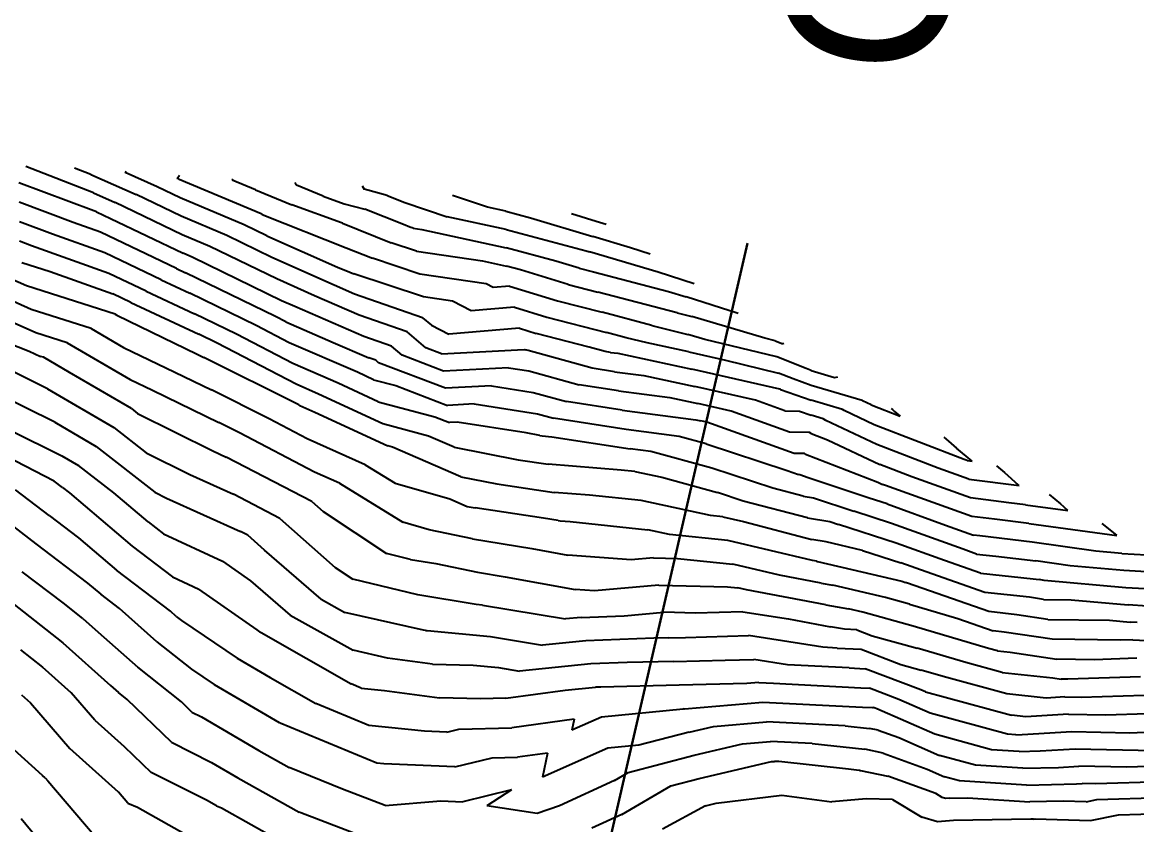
# Model space of a CAD drawing. Header units: metres. Extents: x -1120501 to 1198934, y -4928884 to 66998.
# Drawn here: x -792.7 to -605, y -111.4 to 23.7 of the extents above; entities that cross this region are included whole.
import ezdxf

# ---------------------------------------------------------------- set-up
doc = ezdxf.new("R2010")
doc.units = ezdxf.units.M
doc.layers.add('Cross Sections', color=10, linetype='Continuous')
doc.layers.add('SURF2CONTOURS', color=7, linetype='Continuous', lineweight=0)
doc.styles.add('DEFAULT', font='arial.ttf', dxfattribs={"height": 28.222222})

msp = doc.modelspace()

# ---------------------------------------------------------------- linework, layer by layer
at = {"color": 7, "lineweight": 0}
msp.add_circle((-684.64, 190.5), 66807.04, dxfattribs=at)
at = {"layer": 'Cross Sections', "color": 1, "linetype": 'Continuous', "lineweight": 30}
msp.add_line((-774.05, -461.69), (-670.58, -13.47), dxfattribs=at)
at = {"layer": 'SURF2CONTOURS', "color": 4, "linetype": 'Continuous', "lineweight": -3}
for p, q in [((-780.7, -5.02, 271), (-792.1, -0.55, 271)), ((-775.37, -1.58, 272), (-775.22, -1.36, 272)), ((-769.97, -3.98, 272), (-775.37, -1.58, 272)), ((-757.23, -2.68, 273), (-757.34, -2.84, 273)), ((-753.42, -4.49, 273), (-757.34, -2.84, 273)), ((-780.7, -5.02, 271), (-777.08, -6.63, 271)), ((-766.11, -5.84, 272), (-769.97, -3.98, 272)), ((-753.42, -4.49, 273), (-747.29, -7.04, 273)), ((-735.45, -3.83, 274), (-735.12, -4.4, 274)), ((-731.25, -5.43, 274), (-735.12, -4.4, 274)), ((-731.25, -5.43, 274), (-728.29, -6.61, 274)), ((-784.14, -9.98, 270), (-793.26, -6.58, 270)), ((-765.8, -12.06, 271), (-777.08, -6.63, 271)), ((-755.37, -10.36, 272), (-766.11, -5.84, 272)), ((-738.94, -10.03, 273), (-747.29, -7.04, 273)), ((-728.29, -6.61, 274), (-721.17, -9.03, 274)), ((-711.24, -11.18, 274), (-721.17, -9.03, 274)), ((-696.07, -9.8, 275), (-700.19, -8.55, 275)), ((-779.52, -11.64, 270), (-784.14, -9.98, 270)), ((-751.54, -12.22, 272), (-755.37, -10.36, 272)), ((-738.76, -10.1, 273), (-738.94, -10.03, 273)), ((-738.76, -10.1, 273), (-730.59, -13.39, 273)), ((-711.24, -11.18, 274), (-697.72, -14.77, 274)), ((-694.96, -10.13, 275), (-696.07, -9.8, 275)), ((-694.37, -10.31, 275), (-694.96, -10.13, 275)), ((-766.73, -17.73, 270), (-779.52, -11.64, 270)), ((-761.12, -14.03, 271), (-765.8, -12.06, 271)), ((-751.54, -12.22, 272), (-739.64, -17.52, 272)), ((-791.14, -13.9, 269), (-793.16, -13.14, 269)), ((-778.16, -18.56, 269), (-791.14, -13.9, 269)), ((-749.87, -19.5, 271), (-761.12, -14.03, 271)), ((-726.31, -14.81, 273), (-730.59, -13.39, 273)), ((-726.31, -14.81, 273), (-715.19, -16.47, 273)), ((-697.72, -14.77, 274), (-697.2, -14.93, 274)), ((-685.6, -18.37, 274), (-697.2, -14.93, 274)), ((-715.19, -16.47, 273), (-711.15, -17.34, 273)), ((-792, -20.67, 268), (-797.73, -18.13, 268)), ((-771.87, -21.56, 269), (-778.16, -18.56, 269)), ((-766.73, -17.73, 270), (-765.21, -18.44, 270)), ((-750.08, -25.81, 270), (-765.21, -18.44, 270)), ((-739.64, -17.52, 272), (-737.54, -18.35, 272)), ((-737.54, -18.35, 272), (-736.88, -18.62, 272)), ((-725.14, -22.51, 272), (-736.88, -18.62, 272)), ((-708.78, -17.97, 273), (-711.15, -17.34, 273)), ((-700.75, -20.41, 273), (-708.78, -17.97, 273)), ((-679.55, -20.29, 274), (-685.6, -18.37, 274)), ((-743.47, -22.35, 271), (-749.87, -19.5, 271)), ((-700.75, -20.41, 273), (-695.8, -21.69, 273)), ((-790.42, -28.57, 267), (-804.16, -22.48, 267)), ((-777.09, -25.42, 268), (-792, -20.67, 268)), ((-771.87, -21.56, 269), (-763.73, -25.34, 269)), ((-735.97, -25.61, 271), (-743.47, -22.35, 271)), ((-720.26, -23.24, 272), (-725.14, -22.51, 272)), ((-682.43, -25.21, 273), (-695.8, -21.69, 273)), ((-717.13, -24.88, 272), (-720.26, -23.24, 272)), ((-709.8, -24.25, 272), (-717.13, -24.88, 272)), ((-709.8, -24.25, 272), (-704.37, -25.91, 272)), ((-777.09, -25.42, 268), (-776.78, -25.61, 268)), ((-776.78, -25.61, 268), (-763.27, -32.16, 268)), ((-756.62, -28.81, 269), (-763.73, -25.34, 269)), ((-748.32, -26.72, 270), (-750.08, -25.81, 270)), ((-727.91, -28.42, 271), (-735.97, -25.61, 271)), ((-704.37, -25.91, 272), (-694.33, -28.5, 272)), ((-682.43, -25.21, 273), (-679.94, -25.84, 273)), ((-667.63, -29.48, 273), (-679.94, -25.84, 273)), ((-748.32, -26.72, 270), (-740.35, -30.18, 270)), ((-785.13, -30.26, 267), (-790.42, -28.57, 267)), ((-747.17, -33.72, 269), (-756.62, -28.81, 269)), ((-724.75, -31.09, 271), (-727.91, -28.42, 271)), ((-690.98, -29.38, 272), (-694.33, -28.5, 272)), ((-687.47, -30.27, 272), (-690.98, -29.38, 272)), ((-665.9, -29.9, 273), (-667.63, -29.48, 273)), ((-665.9, -29.9, 273), (-664.63, -30.4, 273)), ((-785.13, -30.26, 267), (-774.53, -36.42, 267)), ((-740.35, -30.18, 270), (-734.37, -32.78, 270)), ((-722.08, -32.1, 271), (-724.75, -31.09, 271)), ((-722.08, -32.1, 271), (-709.3, -31.45, 271)), ((-709.3, -31.45, 271), (-708.13, -31.35, 271)), ((-708.13, -31.35, 271), (-707.98, -31.4, 271)), ((-707.49, -31.53, 271), (-707.98, -31.4, 271)), ((-696.73, -34.52, 271), (-707.49, -31.53, 271)), ((-680.47, -31.78, 272), (-687.47, -30.27, 272)), ((-680.47, -31.78, 272), (-674.27, -33.19, 272)), ((-664.44, -30.38, 273), (-664.63, -30.4, 273)), ((-763.27, -32.16, 268), (-762.14, -32.7, 268)), ((-746.14, -40.7, 268), (-762.14, -32.7, 268)), ((-739.52, -37.04, 269), (-747.17, -33.72, 269)), ((-733.17, -33.19, 270), (-734.37, -32.78, 270)), ((-732.7, -33.59, 270), (-733.17, -33.19, 270)), ((-721.42, -37.88, 270), (-732.7, -33.59, 270)), ((-674.27, -33.19, 272), (-665.33, -35.34, 272)), ((-788.47, -37.98, 266), (-793.95, -35.26, 266)), ((-692.96, -35.1, 271), (-696.73, -34.52, 271)), ((-692.96, -35.1, 271), (-688.01, -35.74, 271)), ((-662.89, -36.32, 272), (-665.33, -35.34, 272)), ((-774.53, -36.42, 267), (-770.77, -38.24, 267)), ((-732.77, -40.16, 269), (-739.52, -37.04, 269)), ((-713.69, -37.49, 270), (-721.42, -37.88, 270)), ((-713.69, -37.49, 270), (-706.66, -38.59, 270)), ((-688.01, -35.74, 271), (-679.44, -37.57, 271)), ((-659.83, -37.4, 272), (-662.89, -36.32, 272)), ((-651.25, -39.97, 272), (-659.83, -37.4, 272)), ((-788.47, -37.98, 266), (-777.3, -44.51, 266)), ((-770.77, -38.24, 267), (-759.61, -43.64, 267)), ((-706.66, -38.59, 270), (-701.08, -40.14, 270)), ((-669.22, -39.9, 271), (-679.44, -37.57, 271)), ((-745.99, -40.78, 268), (-746.14, -40.7, 268)), ((-745.99, -40.78, 268), (-743.46, -41.9, 268)), ((-732.77, -40.16, 269), (-723.23, -42.71, 269)), ((-691.66, -41.59, 270), (-701.08, -40.14, 270)), ((-664.26, -41.67, 271), (-669.22, -39.9, 271)), ((-651.17, -40.02, 272), (-651.25, -39.97, 272)), ((-649.74, -40.7, 272), (-651.17, -40.02, 272)), ((-649.74, -40.7, 272), (-644.86, -42.57, 272)), ((-646.38, -41.29, 272), (-646.16, -41.48, 272)), ((-743.46, -41.9, 268), (-731.17, -47.59, 268)), ((-723.23, -42.71, 269), (-720.75, -43.66, 269)), ((-691.66, -41.59, 270), (-679.25, -43.19, 270)), ((-664.26, -41.67, 271), (-661.78, -41.72, 271)), ((-661.78, -41.72, 271), (-659.83, -42.41, 271)), ((-657.83, -43.01, 271), (-659.83, -42.41, 271)), ((-657.36, -43.3, 271), (-657.83, -43.01, 271)), ((-646.16, -41.48, 272), (-645.78, -41.82, 272)), ((-645.78, -41.82, 272), (-644.86, -42.57, 272)), ((-794.75, -44.92, 265), (-786.05, -49.24, 265)), ((-777.3, -44.51, 266), (-771.85, -48.76, 266)), ((-756.12, -45.39, 267), (-759.61, -43.64, 267)), ((-719.47, -43.59, 269), (-720.75, -43.66, 269)), ((-707.87, -45.4, 269), (-719.47, -43.59, 269)), ((-679.25, -43.19, 270), (-678.41, -43.37, 270)), ((-677.41, -43.6, 270), (-678.41, -43.37, 270)), ((-662.72, -48.85, 270), (-677.41, -43.6, 270)), ((-648.77, -47.38, 271), (-657.36, -43.3, 271)), ((-743.49, -52.02, 267), (-756.12, -45.39, 267)), ((-705.54, -45.86, 269), (-707.87, -45.4, 269)), ((-705.54, -45.86, 269), (-705.16, -45.92, 269)), ((-705.16, -45.92, 269), (-703.52, -46.05, 269)), ((-703.52, -46.05, 269), (-690.35, -48.08, 269)), ((-771.85, -48.76, 266), (-764.52, -52.41, 266)), ((-730.37, -47.8, 268), (-731.17, -47.59, 268)), ((-718.86, -52.79, 268), (-730.37, -47.8, 268)), ((-686.83, -48.54, 269), (-690.35, -48.08, 269)), ((-676.59, -51.33, 269), (-686.83, -48.54, 269)), ((-638.47, -51.34, 271), (-648.77, -47.38, 271)), ((-786.05, -49.24, 265), (-783.22, -50.89, 265)), ((-660.96, -48.88, 270), (-662.72, -48.85, 270)), ((-660.8, -48.96, 270), (-660.96, -48.88, 270)), ((-660.8, -48.96, 270), (-648.59, -53.69, 270)), ((-777.28, -55.52, 265), (-783.22, -50.89, 265)), ((-764.52, -52.41, 266), (-757.16, -55.73, 266)), ((-739.3, -53.89, 267), (-743.49, -52.02, 267)), ((-666.31, -54.73, 269), (-676.59, -51.33, 269)), ((-633.29, -53.2, 271), (-638.47, -51.34, 271)), ((-628.63, -50.97, 271), (-627.3, -52.06, 271)), ((-627.3, -52.06, 271), (-624.98, -54.13, 271)), ((-739.3, -53.89, 267), (-728.63, -60.45, 267)), ((-718.86, -52.79, 268), (-712.81, -53.97, 268)), ((-712.81, -53.97, 268), (-703.14, -55.41, 268)), ((-648.59, -53.69, 270), (-647.8, -54.07, 270)), ((-647.31, -54.26, 270), (-647.8, -54.07, 270)), ((-632.78, -59.46, 270), (-647.31, -54.26, 270)), ((-633.29, -53.2, 271), (-624.82, -54.27, 271)), ((-624.82, -54.27, 271), (-624.98, -54.13, 271)), ((-788.21, -59.33, 264), (-793.84, -54.97, 264)), ((-771.53, -60.4, 265), (-777.28, -55.52, 265)), ((-749.33, -59.79, 266), (-757.16, -55.73, 266)), ((-697.16, -55.9, 268), (-703.14, -55.41, 268)), ((-688.45, -56.81, 268), (-697.16, -55.9, 268)), ((-661.2, -56.07, 269), (-666.31, -54.73, 269)), ((-661.2, -56.07, 269), (-659.43, -56.36, 269)), ((-676.81, -59.3, 268), (-688.45, -56.81, 268)), ((-659.43, -56.36, 269), (-652.67, -58.6, 269)), ((-788.21, -59.33, 264), (-783.23, -63.09, 264)), ((-749.33, -59.79, 266), (-740.01, -68.05, 266)), ((-674.7, -59.52, 268), (-676.81, -59.3, 268)), ((-674.7, -59.52, 268), (-671.22, -60.34, 268)), ((-646.29, -60.67, 269), (-652.67, -58.6, 269)), ((-628.99, -59.94, 270), (-632.78, -59.46, 270)), ((-623.18, -60.64, 270), (-628.99, -59.94, 270)), ((-771.53, -60.4, 265), (-768.91, -62.4, 265)), ((-724.18, -61.73, 267), (-728.63, -60.45, 267)), ((-716.87, -63.21, 267), (-724.18, -61.73, 267)), ((-671.22, -60.34, 268), (-659.71, -63.36, 268)), ((-634.25, -65, 269), (-646.29, -60.67, 269)), ((-623.18, -60.64, 270), (-608.36, -62.7, 270)), ((-610.87, -60.64, 270), (-608.44, -62.64, 270)), ((-783.23, -63.09, 264), (-776.85, -68.5, 264)), ((-768.91, -62.4, 265), (-758.98, -66.99, 265)), ((-716.87, -63.21, 267), (-706.91, -64.89, 267)), ((-657.34, -63.75, 268), (-659.71, -63.36, 268)), ((-651.17, -65.19, 268), (-657.34, -63.75, 268)), ((-608.36, -62.7, 270), (-608.44, -62.64, 270)), ((-706.91, -64.89, 267), (-700.85, -65.98, 267)), ((-651.17, -65.19, 268), (-644.75, -67.27, 268)), ((-632, -65.79, 269), (-634.25, -65, 269)), ((-758.98, -66.99, 265), (-754.26, -70.3, 265)), ((-690.16, -66.77, 267), (-700.85, -65.98, 267)), ((-686.39, -66.43, 267), (-690.16, -66.77, 267)), ((-686.39, -66.43, 267), (-682.33, -66.54, 267)), ((-682.33, -66.54, 267), (-673.04, -67.5, 267)), ((-665.18, -69.36, 267), (-673.04, -67.5, 267)), ((-640.48, -68.8, 268), (-644.75, -67.27, 268)), ((-632, -65.79, 269), (-628.73, -66.15, 269)), ((-628.73, -66.15, 269), (-622.02, -66.96, 269)), ((-616.24, -67.76, 269), (-622.02, -66.96, 269)), ((-785.85, -74, 263), (-792.72, -68.81, 263)), ((-767.78, -75.44, 264), (-776.85, -68.5, 264)), ((-740.01, -68.05, 266), (-737.04, -70.03, 266)), ((-658.18, -70.69, 267), (-665.18, -69.36, 267)), ((-630.59, -72.26, 268), (-640.48, -68.8, 268)), ((-607.17, -68.57, 269), (-616.24, -67.76, 269)), ((-599.86, -69, 269), (-607.17, -68.57, 269)), ((-754.26, -70.3, 265), (-747.57, -76.09, 265)), ((-726.07, -72.69, 266), (-737.04, -70.03, 266)), ((-658.18, -70.69, 267), (-656.17, -71.03, 267)), ((-647.33, -73.12, 267), (-656.17, -71.03, 267)), ((-716.28, -74.31, 266), (-726.07, -72.69, 266)), ((-643.3, -74.22, 267), (-647.33, -73.12, 267)), ((-623.08, -73.08, 268), (-630.59, -72.26, 268)), ((-620.73, -73.43, 268), (-623.08, -73.08, 268)), ((-782.51, -76.63, 263), (-785.85, -74, 263)), ((-715.21, -74.41, 266), (-716.28, -74.31, 266)), ((-715.21, -74.41, 266), (-701.2, -76.73, 266)), ((-643.3, -74.22, 267), (-635.15, -76.64, 267)), ((-620.73, -73.43, 268), (-616.05, -73.5, 268)), ((-616.05, -73.5, 268), (-606.46, -74.36, 268)), ((-603.24, -74.55, 268), (-606.46, -74.36, 268)), ((-782.51, -76.63, 263), (-779.94, -78.93, 263)), ((-766.81, -76.31, 264), (-767.78, -75.44, 264)), ((-766.81, -76.31, 264), (-765.91, -77.01, 264)), ((-747.57, -76.09, 265), (-737.01, -81.99, 265)), ((-698.58, -76.47, 266), (-701.2, -76.73, 266)), ((-698.58, -76.47, 266), (-691.36, -76.19, 266)), ((-691.36, -76.19, 266), (-684.66, -75.59, 266)), ((-679.31, -75.73, 266), (-684.66, -75.59, 266)), ((-671.33, -75.51, 266), (-679.31, -75.73, 266)), ((-671.33, -75.51, 266), (-663.65, -76.71, 266)), ((-663.65, -76.71, 266), (-656.61, -78.04, 266)), ((-635.15, -76.64, 267), (-629.18, -78.73, 267)), ((-765.91, -77.01, 264), (-756.54, -83.32, 264)), ((-654.21, -78.45, 266), (-656.61, -78.04, 266)), ((-652.13, -78.56, 266), (-654.21, -78.45, 266)), ((-652.13, -78.56, 266), (-649.57, -79.54, 266)), ((-627.31, -78.93, 267), (-629.18, -78.73, 267)), ((-779.94, -78.93, 263), (-773.28, -84.85, 263)), ((-649.57, -79.54, 266), (-641.97, -81.62, 266)), ((-619.23, -80.14, 267), (-627.31, -78.93, 267)), ((-607.79, -80.32, 267), (-619.23, -80.14, 267)), ((-605.64, -80.24, 267), (-607.79, -80.32, 267)), ((-605.64, -80.24, 267), (-602.32, -80.42, 267)), ((-793.02, -81.9, 262), (-789.3, -84.83, 262)), ((-731.23, -83.3, 265), (-737.01, -81.99, 265)), ((-633.79, -84.04, 266), (-641.97, -81.62, 266)), ((-756.54, -83.32, 264), (-750.97, -86.58, 264)), ((-723.62, -84.34, 265), (-731.23, -83.3, 265)), ((-723.62, -84.34, 265), (-716.75, -84.52, 265)), ((-696.97, -84.3, 265), (-708.99, -85.49, 265)), ((-690.81, -84.06, 265), (-696.97, -84.3, 265)), ((-682.95, -83.88, 265), (-690.81, -84.06, 265)), ((-682.95, -83.88, 265), (-674.3, -83.68, 265)), ((-674.3, -83.68, 265), (-669.52, -83.54, 265)), ((-663.83, -84.44, 265), (-669.52, -83.54, 265)), ((-653.47, -84.96, 265), (-663.83, -84.44, 265)), ((-627.66, -85.71, 266), (-633.79, -84.04, 266)), ((-784.47, -89.14, 262), (-789.3, -84.83, 262)), ((-765.89, -90.7, 263), (-773.28, -84.85, 263)), ((-716.75, -84.52, 265), (-712.49, -84.91, 265)), ((-712.49, -84.91, 265), (-708.99, -85.49, 265)), ((-653.47, -84.96, 265), (-650.74, -85.1, 265)), ((-641.38, -88.66, 265), (-650.74, -85.1, 265)), ((-627.66, -85.71, 266), (-619.13, -86.64, 266)), ((-750.97, -86.58, 264), (-743.29, -90.97, 264)), ((-619.13, -86.64, 266), (-617.73, -86.85, 266)), ((-616.61, -86.87, 266), (-617.73, -86.85, 266)), ((-604.38, -86.44, 266), (-616.61, -86.87, 266)), ((-780.48, -93.77, 262), (-784.47, -89.14, 262)), ((-640.61, -88.99, 265), (-641.38, -88.66, 265)), ((-640.61, -88.99, 265), (-637.26, -89.91, 265)), ((-637.26, -89.91, 265), (-626.08, -92.94, 265)), ((-764.14, -92.39, 263), (-765.89, -90.7, 263)), ((-734.32, -94.67, 264), (-743.29, -90.97, 264)), ((-681.41, -91.91, 264), (-695.15, -93.24, 264)), ((-681.25, -91.87, 264), (-681.41, -91.91, 264)), ((-681.25, -91.87, 264), (-681.17, -91.85, 264)), ((-681.17, -91.85, 264), (-668, -90.75, 264)), ((-668, -90.75, 264), (-651.17, -91.55, 264)), ((-651.17, -91.55, 264), (-649.5, -91.63, 264)), ((-649.5, -91.63, 264), (-649.34, -91.64, 264)), ((-648.78, -91.86, 264), (-649.34, -91.64, 264)), ((-639.01, -96.14, 264), (-648.78, -91.86, 264)), ((-780.48, -93.77, 262), (-775.53, -98.21, 262)), ((-764.14, -92.39, 263), (-762.55, -93.19, 263)), ((-762.55, -93.19, 263), (-752.86, -98.85, 263)), ((-699.77, -93.61, 264), (-710.28, -95.03, 264)), ((-695.15, -93.24, 264), (-700.14, -95.45, 264)), ((-699.77, -93.61, 264), (-700.14, -95.45, 264)), ((-623.69, -93.2, 265), (-626.08, -92.94, 265)), ((-616.52, -92.77, 265), (-623.69, -93.2, 265)), ((-616.52, -92.77, 265), (-610.28, -92.89, 265)), ((-610.28, -92.89, 265), (-603.12, -92.64, 265)), ((-724.98, -95.61, 264), (-734.32, -94.67, 264)), ((-721.19, -95.77, 264), (-724.98, -95.61, 264)), ((-721.19, -95.77, 264), (-719.2, -95.29, 264)), ((-719.2, -95.29, 264), (-710.28, -95.03, 264)), ((-789.31, -103.05, 261), (-797.12, -96.08, 261)), ((-671.41, -97.77, 263), (-666.69, -97.37, 263)), ((-659.7, -97.71, 263), (-666.69, -97.37, 263)), ((-629.48, -98.74, 264), (-639.01, -96.14, 264)), ((-775.53, -98.21, 262), (-771, -102.58, 262)), ((-752.86, -98.85, 263), (-747.79, -101.71, 263)), ((-679.53, -99.67, 263), (-671.41, -97.77, 263)), ((-659.7, -97.71, 263), (-650.83, -98.66, 263)), ((-647.73, -99.32, 263), (-650.83, -98.66, 263)), ((-647.73, -99.32, 263), (-640.32, -102, 263)), ((-624.79, -99.04, 264), (-629.48, -98.74, 264)), ((-624.79, -99.04, 264), (-621.26, -98.95, 264)), ((-621.26, -98.95, 264), (-615.35, -98.6, 264)), ((-615.35, -98.6, 264), (-602.1, -98.85, 264)), ((-690.67, -102.58, 263), (-679.53, -99.67, 263)), ((-788.88, -103.44, 261), (-789.31, -103.05, 261)), ((-761.71, -107.24, 262), (-771, -102.58, 262)), ((-738.8, -105.35, 263), (-747.79, -101.71, 263)), ((-692.97, -103.92, 263), (-690.67, -102.58, 263)), ((-640.32, -102, 263), (-637.41, -103.28, 263)), ((-788.88, -103.44, 261), (-788.43, -103.99, 261)), ((-788.43, -103.99, 261), (-780.59, -113.1, 261)), ((-692.97, -103.92, 263), (-702.23, -108.18, 263)), ((-634.85, -103.98, 263), (-637.41, -103.28, 263)), ((-623.6, -104.69, 263), (-634.85, -103.98, 263)), ((-623.6, -104.69, 263), (-615.15, -104.48, 263)), ((-615.15, -104.48, 263), (-614.17, -104.42, 263)), ((-611.87, -104.47, 263), (-614.17, -104.42, 263)), ((-600.7, -104.15, 263), (-611.87, -104.47, 263)), ((-731.57, -108.11, 263), (-738.8, -105.35, 263)), ((-710.32, -105.5, 263), (-718.52, -107.48, 263)), ((-710.32, -105.5, 263), (-714.48, -108.17, 263)), ((-675.87, -107.75, 262), (-664.8, -106.41, 262)), ((-664.8, -106.41, 262), (-656.34, -107.5, 262)), ((-759.99, -108.2, 262), (-761.71, -107.24, 262)), ((-759.99, -108.2, 262), (-759.17, -108.5, 262)), ((-759.17, -108.5, 262), (-749.18, -114.12, 262)), ((-731.57, -108.11, 263), (-722.2, -107.32, 263)), ((-722.2, -107.32, 263), (-718.52, -107.48, 263)), ((-706.02, -109.48, 263), (-714.48, -108.17, 263)), ((-702.23, -108.18, 263), (-706.02, -109.48, 263)), ((-677.66, -108.17, 262), (-684.9, -112.08, 262)), ((-677.66, -108.17, 262), (-675.87, -107.75, 262)), ((-650.59, -107.02, 262), (-656.34, -107.5, 262)), ((-646.17, -107.09, 262), (-650.59, -107.02, 262)), ((-646.17, -107.09, 262), (-641.23, -110.11, 262)), ((-638.59, -110.87, 262), (-641.23, -110.11, 262)), ((-635.88, -110.65, 262), (-638.59, -110.87, 262)), ((-622.84, -110.45, 262), (-635.88, -110.65, 262)), ((-622.4, -110.43, 262), (-622.84, -110.45, 262)), ((-622.4, -110.43, 262), (-622.14, -110.39, 262)), ((-622.14, -110.39, 262), (-612.82, -110.65, 262)), ((-612.82, -110.65, 262), (-608.07, -109.67, 262)), ((-608.07, -109.67, 262), (-599.54, -109.42, 262))]:
    msp.add_line(p, q, dxfattribs=at)
at = {"layer": 'SURF2CONTOURS', "color": 2, "linetype": 'Continuous', "lineweight": -3}
for p, q in [((-781.18, -1.91, 271.5), (-783.94, -0.82, 271.5)), ((-780.64, -8.01, 270.5), (-793.3, -3.29, 270.5)), ((-781.18, -1.91, 271.5), (-773.53, -5.3, 271.5)), ((-766.61, -2.58, 272.5), (-766.22, -2.02, 272.5)), ((-766.41, -2.66, 272.5), (-766.61, -2.58, 272.5)), ((-766.27, -2.73, 272.5), (-766.41, -2.66, 272.5)), ((-752.49, -8.52, 272.5), (-766.27, -2.73, 272.5)), ((-746.55, -3.69, 273.5), (-746.78, -3.28, 273.5)), ((-742.02, -5.57, 273.5), (-746.55, -3.69, 273.5)), ((-765.95, -8.95, 271.5), (-773.53, -5.3, 271.5)), ((-742.02, -5.57, 273.5), (-738.51, -6.83, 273.5)), ((-714.34, -7.43, 274.5), (-720.23, -5.43, 274.5)), ((-738.51, -6.83, 273.5), (-735.03, -7.76, 273.5)), ((-711.29, -8.09, 274.5), (-714.34, -7.43, 274.5)), ((-780.19, -8.17, 270.5), (-780.64, -8.01, 270.5)), ((-780.19, -8.17, 270.5), (-777.85, -9.29, 270.5)), ((-777.85, -9.29, 270.5), (-765.64, -15.17, 270.5)), ((-758.24, -12.19, 271.5), (-765.95, -8.95, 271.5)), ((-752.38, -8.58, 272.5), (-752.49, -8.52, 272.5)), ((-752.38, -8.58, 272.5), (-752.03, -8.73, 272.5)), ((-752.03, -8.73, 272.5), (-738.15, -14.23, 272.5)), ((-728.53, -10.34, 273.5), (-735.03, -7.76, 273.5)), ((-711.29, -8.09, 274.5), (-707.13, -9.2, 274.5)), ((-707.13, -9.2, 274.5), (-696.63, -12.36, 274.5)), ((-787.64, -11.94, 269.5), (-793.21, -9.86, 269.5)), ((-727.45, -10.77, 273.5), (-728.53, -10.34, 273.5)), ((-726.89, -10.96, 273.5), (-727.45, -10.77, 273.5)), ((-726.89, -10.96, 273.5), (-725.44, -11.17, 273.5)), ((-725.44, -11.17, 273.5), (-711.2, -14.26, 273.5)), ((-778.84, -15.1, 269.5), (-787.64, -11.94, 269.5)), ((-750.71, -15.86, 271.5), (-758.24, -12.19, 271.5)), ((-690.28, -14.25, 274.5), (-696.63, -12.36, 274.5)), ((-738.15, -14.23, 272.5), (-733.73, -16.01, 272.5)), ((-702.85, -16.48, 273.5), (-711.2, -14.26, 273.5)), ((-686.96, -15.3, 274.5), (-690.28, -14.25, 274.5)), ((-792.79, -16.71, 268.5), (-788.01, -18.24, 268.5)), ((-769.3, -19.65, 269.5), (-778.84, -15.1, 269.5)), ((-764, -15.86, 270.5), (-765.64, -15.17, 270.5)), ((-749.04, -23.15, 270.5), (-764, -15.86, 270.5)), ((-740.16, -20.56, 271.5), (-750.71, -15.86, 271.5)), ((-725.73, -18.66, 272.5), (-733.73, -16.01, 272.5)), ((-698.94, -17.67, 273.5), (-702.85, -16.48, 273.5)), ((-788.01, -18.24, 268.5), (-777.48, -22.02, 268.5)), ((-714.57, -20.32, 272.5), (-725.73, -18.66, 272.5)), ((-698.94, -17.67, 273.5), (-696.53, -18.29, 273.5)), ((-696.53, -18.29, 273.5), (-683.85, -21.63, 273.5)), ((-791.21, -24.62, 267.5), (-800.94, -20.31, 267.5)), ((-769.3, -19.65, 269.5), (-764.47, -21.89, 269.5)), ((-736.77, -22.03, 271.5), (-740.16, -20.56, 271.5)), ((-713.39, -20.94, 272.5), (-714.57, -20.32, 272.5)), ((-774.44, -23.48, 268.5), (-777.48, -22.02, 268.5)), ((-753.35, -27.31, 269.5), (-764.47, -21.89, 269.5)), ((-725.28, -26.03, 271.5), (-736.77, -22.03, 271.5)), ((-710.63, -20.7, 272.5), (-713.39, -20.94, 272.5)), ((-710.63, -20.7, 272.5), (-702.56, -23.16, 272.5)), ((-683.85, -21.63, 273.5), (-680.92, -22.49, 273.5)), ((-672.13, -25.28, 273.5), (-680.92, -22.49, 273.5)), ((-774.44, -23.48, 268.5), (-762.99, -28.8, 268.5)), ((-746.79, -24.15, 270.5), (-749.04, -23.15, 270.5)), ((-735.17, -29.2, 270.5), (-746.79, -24.15, 270.5)), ((-702.56, -23.16, 272.5), (-695.06, -25.1, 272.5)), ((-781.11, -27.84, 267.5), (-791.21, -24.62, 267.5)), ((-725.28, -26.03, 271.5), (-723.81, -27.27, 271.5)), ((-686.7, -27.3, 272.5), (-695.06, -25.1, 272.5)), ((-804.4, -26.58, 266.5), (-791.57, -31.66, 266.5)), ((-781.11, -27.84, 267.5), (-775.65, -31.02, 267.5)), ((-747.74, -30.22, 269.5), (-753.35, -27.31, 269.5)), ((-723.81, -27.27, 271.5), (-720.86, -28.81, 271.5)), ((-708.97, -27.8, 271.5), (-720.86, -28.81, 271.5)), ((-708.97, -27.8, 271.5), (-706.17, -28.65, 271.5)), ((-686.7, -27.3, 272.5), (-680.62, -28.85, 272.5)), ((-759.89, -30.31, 268.5), (-762.99, -28.8, 268.5)), ((-730.54, -30.81, 270.5), (-735.17, -29.2, 270.5)), ((-697.24, -30.96, 271.5), (-706.17, -28.65, 271.5)), ((-677.76, -29.69, 272.5), (-680.62, -28.85, 272.5)), ((-665.61, -32.62, 272.5), (-677.76, -29.69, 272.5)), ((-791.57, -31.66, 266.5), (-789.63, -32.52, 266.5)), ((-775.65, -31.02, 267.5), (-767.02, -35.2, 267.5)), ((-746.59, -37.22, 268.5), (-759.89, -30.31, 268.5)), ((-736.23, -35.21, 269.5), (-747.74, -30.22, 269.5)), ((-728.73, -32.34, 270.5), (-730.54, -30.81, 270.5)), ((-694.56, -31.71, 271.5), (-697.24, -30.96, 271.5)), ((-693.62, -31.85, 271.5), (-694.56, -31.71, 271.5)), ((-693.62, -31.85, 271.5), (-692.38, -32.01, 271.5)), ((-789.15, -32.67, 266.5), (-789.63, -32.52, 266.5)), ((-784.74, -35.24, 266.5), (-789.15, -32.67, 266.5)), ((-721.75, -34.99, 270.5), (-728.73, -32.34, 270.5)), ((-692.38, -32.01, 271.5), (-679.95, -34.67, 271.5)), ((-660.69, -34.59, 272.5), (-665.61, -32.62, 272.5)), ((-774.34, -41.32, 266.5), (-784.74, -35.24, 266.5)), ((-767.02, -35.2, 267.5), (-760.87, -38.17, 267.5)), ((-733.57, -36.45, 269.5), (-736.23, -35.21, 269.5)), ((-710.8, -34.43, 270.5), (-721.75, -34.99, 270.5)), ((-710.8, -34.43, 270.5), (-707.39, -34.97, 270.5)), ((-707.39, -34.97, 270.5), (-698.9, -37.33, 270.5)), ((-665.12, -38.05, 271.5), (-679.95, -34.67, 271.5)), ((-659.82, -34.9, 272.5), (-660.69, -34.59, 272.5)), ((-659.82, -34.9, 272.5), (-655.92, -36.07, 272.5)), ((-742.81, -38.86, 268.5), (-746.59, -37.22, 268.5)), ((-733.57, -36.45, 269.5), (-729.8, -37.45, 269.5)), ((-729.8, -37.45, 269.5), (-721.08, -40.77, 269.5)), ((-692.31, -38.34, 270.5), (-698.9, -37.33, 270.5)), ((-655.92, -36.07, 272.5), (-655.37, -35.99, 272.5)), ((-787.26, -43.61, 265.5), (-798.84, -37.86, 265.5)), ((-751.13, -43.04, 267.5), (-760.87, -38.17, 267.5)), ((-731.97, -43.87, 268.5), (-742.81, -38.86, 268.5)), ((-692.31, -38.34, 270.5), (-683.63, -39.46, 270.5)), ((-665.03, -38.08, 271.5), (-665.12, -38.05, 271.5)), ((-665.03, -38.08, 271.5), (-664.99, -38.08, 271.5)), ((-664.99, -38.08, 271.5), (-659.83, -39.91, 271.5)), ((-716.58, -40.54, 269.5), (-721.08, -40.77, 269.5)), ((-716.58, -40.54, 269.5), (-705.92, -42.21, 269.5)), ((-683.63, -39.46, 270.5), (-678.93, -40.47, 270.5)), ((-673.31, -41.75, 270.5), (-678.93, -40.47, 270.5)), ((-654.54, -41.49, 271.5), (-659.83, -39.91, 271.5)), ((-774.34, -41.32, 266.5), (-773.32, -42.12, 266.5)), ((-773.32, -42.12, 266.5), (-760.63, -48.45, 266.5)), ((-744.74, -46.4, 267.5), (-751.13, -43.04, 267.5)), ((-705.92, -42.21, 269.5), (-703.25, -42.95, 269.5)), ((-691, -44.84, 269.5), (-703.25, -42.95, 269.5)), ((-663.49, -45.26, 270.5), (-673.31, -41.75, 270.5)), ((-654.27, -41.66, 271.5), (-654.54, -41.49, 271.5)), ((-649.25, -44.04, 271.5), (-654.27, -41.66, 271.5)), ((-787.26, -43.61, 265.5), (-780.26, -47.7, 265.5)), ((-724.28, -45.93, 268.5), (-731.97, -43.87, 268.5)), ((-682.05, -45.99, 269.5), (-691, -44.84, 269.5)), ((-634.05, -49.88, 271.5), (-649.25, -44.04, 271.5)), ((-734.94, -50.77, 267.5), (-744.74, -46.4, 267.5)), ((-719.95, -47.81, 268.5), (-724.28, -45.93, 268.5)), ((-677.55, -47.22, 269.5), (-682.05, -45.99, 269.5)), ((-660.15, -45.33, 270.5), (-663.49, -45.26, 270.5)), ((-659.83, -45.48, 270.5), (-660.15, -45.33, 270.5)), ((-659.83, -45.48, 270.5), (-657.08, -46.55, 270.5)), ((-657.08, -46.55, 270.5), (-648.28, -50.73, 270.5)), ((-637.51, -46.13, 271.5), (-636.73, -46.77, 271.5)), ((-636.73, -46.77, 271.5), (-635.38, -47.98, 271.5)), ((-787.32, -53.52, 264.5), (-800.07, -46.98, 264.5)), ((-780.26, -47.7, 265.5), (-770.38, -55.4, 265.5)), ((-760.63, -48.45, 266.5), (-758.37, -49.47, 266.5)), ((-719.95, -47.81, 268.5), (-709.18, -49.92, 268.5)), ((-677.55, -47.22, 269.5), (-663.86, -51.75, 269.5)), ((-632.7, -50.17, 271.5), (-635.38, -47.98, 271.5)), ((-743.93, -56.94, 266.5), (-758.37, -49.47, 266.5)), ((-709.18, -49.92, 268.5), (-704.15, -50.66, 268.5)), ((-691.82, -51.68, 268.5), (-704.15, -50.66, 268.5)), ((-633.54, -50.07, 271.5), (-634.05, -49.88, 271.5)), ((-633.54, -50.07, 271.5), (-632.7, -50.17, 271.5)), ((-734.94, -50.77, 267.5), (-729.93, -53.85, 267.5)), ((-689.54, -51.91, 268.5), (-691.82, -51.68, 268.5)), ((-689.54, -51.91, 268.5), (-685.01, -52.88, 268.5)), ((-663.86, -51.75, 269.5), (-661.95, -52.43, 269.5)), ((-661.77, -52.44, 269.5), (-661.95, -52.43, 269.5)), ((-661.76, -52.45, 269.5), (-661.77, -52.44, 269.5)), ((-660.35, -52.99, 269.5), (-661.76, -52.45, 269.5)), ((-642.89, -52.8, 270.5), (-648.28, -50.73, 270.5)), ((-785.95, -54.58, 264.5), (-787.32, -53.52, 264.5)), ((-729.93, -53.85, 267.5), (-720.71, -56.49, 267.5)), ((-685.01, -52.88, 268.5), (-675.63, -55.44, 268.5)), ((-650.08, -56.39, 269.5), (-660.35, -52.99, 269.5)), ((-633.03, -56.33, 270.5), (-642.89, -52.8, 270.5)), ((-785.95, -54.58, 264.5), (-784.74, -55.5, 264.5)), ((-784.74, -55.5, 264.5), (-774.19, -64.45, 264.5)), ((-770.38, -55.4, 265.5), (-768.42, -56.38, 265.5)), ((-671.31, -56.87, 268.5), (-675.63, -55.44, 268.5)), ((-619.75, -55.8, 270.5), (-617.87, -57.35, 270.5)), ((-768.42, -56.38, 265.5), (-755.96, -62, 265.5)), ((-743.93, -56.94, 266.5), (-742.04, -58.61, 266.5)), ((-720.71, -56.49, 267.5), (-717.76, -57.77, 267.5)), ((-717.76, -57.77, 267.5), (-716.45, -58.03, 267.5)), ((-704.9, -59.75, 267.5), (-716.45, -58.03, 267.5)), ((-660.46, -59.72, 268.5), (-671.31, -56.87, 268.5)), ((-647.06, -57.37, 269.5), (-650.08, -56.39, 269.5)), ((-647.06, -57.37, 269.5), (-637.23, -60.91, 269.5)), ((-626.56, -57.15, 270.5), (-633.03, -56.33, 270.5)), ((-623.76, -57.49, 270.5), (-626.56, -57.15, 270.5)), ((-623.76, -57.49, 270.5), (-616.6, -58.48, 270.5)), ((-616.6, -58.48, 270.5), (-617.87, -57.35, 270.5)), ((-797.98, -58.26, 263.5), (-790.46, -64.07, 263.5)), ((-742.04, -58.61, 266.5), (-731.37, -65.72, 266.5)), ((-702.45, -60.16, 267.5), (-704.9, -59.75, 267.5)), ((-660.46, -59.72, 268.5), (-656.71, -60.33, 268.5)), ((-702.45, -60.16, 267.5), (-702.11, -60.22, 267.5)), ((-702.11, -60.22, 267.5), (-700.42, -60.34, 267.5)), ((-700.42, -60.34, 267.5), (-687.36, -61.71, 267.5)), ((-683.68, -62.49, 267.5), (-687.36, -61.71, 267.5)), ((-656.71, -60.33, 268.5), (-655.26, -60.81, 268.5)), ((-645.52, -63.97, 268.5), (-655.26, -60.81, 268.5)), ((-637.23, -60.91, 269.5), (-632.52, -62.6, 269.5)), ((-754.73, -62.64, 265.5), (-755.96, -62, 265.5)), ((-751.9, -65.15, 265.5), (-754.73, -62.64, 265.5)), ((-673.87, -63.51, 267.5), (-683.68, -62.49, 267.5)), ((-659.61, -66.88, 267.5), (-673.87, -63.51, 267.5)), ((-631.42, -62.74, 269.5), (-632.52, -62.6, 269.5)), ((-622.6, -63.8, 269.5), (-631.42, -62.74, 269.5)), ((-611.91, -65.29, 269.5), (-622.6, -63.8, 269.5)), ((-790.46, -64.07, 263.5), (-781.72, -70.68, 263.5)), ((-774.19, -64.45, 264.5), (-767.43, -69.62, 264.5)), ((-742.4, -73.37, 265.5), (-751.9, -65.15, 265.5)), ((-637.37, -66.9, 268.5), (-645.52, -63.97, 268.5)), ((-607.52, -65.68, 269.5), (-611.91, -65.29, 269.5)), ((-607.52, -65.68, 269.5), (-601.3, -66.04, 269.5)), ((-727.34, -66.7, 266.5), (-731.37, -65.72, 266.5)), ((-727.34, -66.7, 266.5), (-723.08, -67.41, 266.5)), ((-723.08, -67.41, 266.5), (-716.07, -68.83, 266.5)), ((-658.97, -67.01, 267.5), (-659.61, -66.88, 267.5)), ((-658.97, -67.01, 267.5), (-658.78, -67.04, 267.5)), ((-658.78, -67.04, 267.5), (-651.32, -68.8, 267.5)), ((-631.3, -69.02, 268.5), (-637.37, -66.9, 268.5)), ((-716.07, -68.83, 266.5), (-711.36, -69.62, 266.5)), ((-651.32, -68.8, 267.5), (-644.55, -70.38, 267.5)), ((-631.3, -69.02, 268.5), (-622.46, -69.99, 268.5)), ((-781.72, -70.68, 263.5), (-779.51, -72.55, 263.5)), ((-767.43, -69.62, 264.5), (-762.96, -71.69, 264.5)), ((-711.36, -69.62, 266.5), (-699.59, -71.74, 266.5)), ((-685.52, -71.01, 266.5), (-696.31, -71.98, 266.5)), ((-685.52, -71.01, 266.5), (-673.94, -71.32, 266.5)), ((-673.94, -71.32, 266.5), (-672.21, -71.5, 266.5)), ((-644.55, -70.38, 267.5), (-643.98, -70.57, 267.5)), ((-643.6, -70.7, 267.5), (-643.98, -70.57, 267.5)), ((-629.89, -75.49, 267.5), (-643.6, -70.7, 267.5)), ((-622.46, -69.99, 268.5), (-621.45, -70.11, 268.5)), ((-620.57, -70.23, 268.5), (-621.45, -70.11, 268.5)), ((-606.82, -71.47, 268.5), (-620.57, -70.23, 268.5)), ((-776.37, -74.96, 263.5), (-779.51, -72.55, 263.5)), ((-753.17, -78.56, 264.5), (-762.96, -71.69, 264.5)), ((-696.31, -71.98, 266.5), (-699.59, -71.74, 266.5)), ((-670.75, -71.84, 266.5), (-672.21, -71.5, 266.5)), ((-657.39, -74.37, 266.5), (-670.75, -71.84, 266.5)), ((-601.55, -71.77, 268.5), (-606.82, -71.47, 268.5)), ((-794.37, -74.07, 262.5), (-785.9, -80.73, 262.5)), ((-770.04, -80.58, 263.5), (-776.37, -74.96, 263.5)), ((-742.4, -73.37, 265.5), (-738.38, -75.61, 265.5)), ((-657.39, -74.37, 266.5), (-653.56, -75.02, 266.5)), ((-651.13, -75.59, 266.5), (-653.56, -75.02, 266.5)), ((-725.12, -78.62, 265.5), (-738.38, -75.61, 265.5)), ((-642.64, -77.92, 266.5), (-651.13, -75.59, 266.5)), ((-625.2, -76.01, 267.5), (-629.89, -75.49, 267.5)), ((-619.98, -76.79, 267.5), (-625.2, -76.01, 267.5)), ((-619.98, -76.79, 267.5), (-609.61, -76.94, 267.5)), ((-609.61, -76.94, 267.5), (-606.11, -77.26, 267.5)), ((-752.68, -78.89, 264.5), (-753.17, -78.56, 264.5)), ((-724.79, -78.66, 265.5), (-725.12, -78.62, 265.5)), ((-724.79, -78.66, 265.5), (-724.51, -78.67, 265.5)), ((-724.51, -78.67, 265.5), (-713.85, -79.66, 265.5)), ((-629.99, -81.67, 266.5), (-642.64, -77.92, 266.5)), ((-604.94, -77.33, 267.5), (-606.11, -77.26, 267.5)), ((-770.04, -80.58, 263.5), (-764.24, -85.17, 263.5)), ((-752.68, -78.89, 264.5), (-752.47, -79.01, 264.5)), ((-752.47, -79.01, 264.5), (-737.31, -87.66, 264.5)), ((-713.85, -79.66, 265.5), (-705.1, -81.11, 265.5)), ((-697.78, -80.38, 265.5), (-705.1, -81.11, 265.5)), ((-686.35, -79.95, 265.5), (-697.78, -80.38, 265.5)), ((-683.8, -79.89, 265.5), (-686.35, -79.95, 265.5)), ((-683.8, -79.89, 265.5), (-681, -79.82, 265.5)), ((-681, -79.82, 265.5), (-670.42, -79.52, 265.5)), ((-657.85, -81.5, 265.5), (-670.42, -79.52, 265.5)), ((-785.9, -80.73, 262.5), (-777.85, -87.93, 262.5)), ((-655.46, -81.62, 265.5), (-657.85, -81.5, 265.5)), ((-655.46, -81.62, 265.5), (-651.43, -81.83, 265.5)), ((-651.43, -81.83, 265.5), (-644.75, -84.37, 265.5)), ((-628.45, -82.09, 266.5), (-629.99, -81.67, 266.5)), ((-628.45, -82.09, 266.5), (-626.3, -82.33, 266.5)), ((-626.3, -82.33, 266.5), (-618.48, -83.5, 266.5)), ((-644.75, -84.37, 265.5), (-641.3, -85.32, 265.5)), ((-612.2, -83.59, 266.5), (-618.48, -83.5, 266.5)), ((-605.01, -83.34, 266.5), (-612.2, -83.59, 266.5)), ((-764.24, -85.17, 263.5), (-760.41, -87.75, 263.5)), ((-637.59, -86.42, 265.5), (-641.3, -85.32, 265.5)), ((-777.85, -87.93, 262.5), (-776.51, -89.12, 262.5)), ((-760.41, -87.75, 263.5), (-749.47, -94.15, 263.5)), ((-735.64, -88.35, 264.5), (-737.31, -87.66, 264.5)), ((-701.28, -88.72, 264.5), (-696.17, -88.21, 264.5)), ((-695.27, -88.18, 264.5), (-696.17, -88.21, 264.5)), ((-682.1, -87.88, 264.5), (-695.27, -88.18, 264.5)), ((-670.66, -87.6, 264.5), (-682.1, -87.88, 264.5)), ((-668.66, -87.44, 264.5), (-670.66, -87.6, 264.5)), ((-668.66, -87.44, 264.5), (-666.16, -87.56, 264.5)), ((-666.16, -87.56, 264.5), (-651.49, -88.3, 264.5)), ((-626.87, -89.32, 265.5), (-637.59, -86.42, 265.5)), ((-792.87, -89.47, 261.5), (-791.33, -90.84, 261.5)), ((-775.03, -90.3, 262.5), (-776.51, -89.12, 262.5)), ((-735.64, -88.35, 264.5), (-731.72, -88.74, 264.5)), ((-731.72, -88.74, 264.5), (-722.44, -90.01, 264.5)), ((-715.51, -90.19, 264.5), (-722.44, -90.01, 264.5)), ((-711.26, -90.07, 264.5), (-715.51, -90.19, 264.5)), ((-711.26, -90.07, 264.5), (-701.28, -88.72, 264.5)), ((-651.49, -88.3, 264.5), (-650.04, -88.37, 264.5)), ((-645.08, -90.26, 264.5), (-650.04, -88.37, 264.5)), ((-620.25, -90.05, 265.5), (-626.87, -89.32, 265.5)), ((-617.11, -89.86, 265.5), (-620.25, -90.05, 265.5)), ((-617.11, -89.86, 265.5), (-614.37, -89.91, 265.5)), ((-614.37, -89.91, 265.5), (-603.75, -89.54, 265.5)), ((-791.33, -90.84, 261.5), (-784.69, -98.54, 261.5)), ((-767.57, -97.48, 262.5), (-775.03, -90.3, 262.5)), ((-639.81, -92.56, 264.5), (-645.08, -90.26, 264.5)), ((-626.8, -96.12, 264.5), (-639.81, -92.56, 264.5)), ((-749.47, -94.15, 263.5), (-749.27, -94.27, 263.5)), ((-733.01, -100.99, 263.5), (-749.27, -94.27, 263.5)), ((-680.39, -95.77, 263.5), (-676.29, -94.81, 263.5)), ((-676.29, -94.81, 263.5), (-667.34, -94.06, 263.5)), ((-654.12, -94.69, 263.5), (-667.34, -94.06, 263.5)), ((-654.12, -94.69, 263.5), (-649.99, -95.14, 263.5)), ((-648.54, -95.44, 263.5), (-649.99, -95.14, 263.5)), ((-648.54, -95.44, 263.5), (-645.09, -96.69, 263.5)), ((-624.31, -96.19, 264.5), (-615.94, -95.69, 264.5)), ((-615.94, -95.69, 264.5), (-606.19, -95.87, 264.5)), ((-767.57, -97.48, 262.5), (-760.83, -100.87, 262.5)), ((-680.39, -95.77, 263.5), (-688.87, -97.99, 263.5)), ((-645.09, -96.69, 263.5), (-638.21, -99.71, 263.5)), ((-625.38, -96.21, 264.5), (-626.8, -96.12, 264.5)), ((-625.38, -96.21, 264.5), (-624.31, -96.19, 264.5)), ((-606.19, -95.87, 264.5), (-602.49, -95.75, 264.5)), ((-776.53, -105.86, 261.5), (-784.69, -98.54, 261.5)), ((-704.27, -99.3, 263.5), (-709.31, -99.98, 263.5)), ((-694.09, -98.49, 263.5), (-705.1, -103.37, 263.5)), ((-704.27, -99.3, 263.5), (-705.1, -103.37, 263.5)), ((-688.87, -97.99, 263.5), (-694.09, -98.49, 263.5)), ((-760.83, -100.87, 262.5), (-756.39, -103.47, 262.5)), ((-731.83, -101.1, 263.5), (-733.01, -100.99, 263.5)), ((-719.86, -101.62, 263.5), (-731.83, -101.1, 263.5)), ((-719.86, -101.62, 263.5), (-713.57, -100.11, 263.5)), ((-713.57, -100.11, 263.5), (-709.31, -99.98, 263.5)), ((-678.68, -103.56, 262.5), (-666.53, -100.73, 262.5)), ((-666.53, -100.73, 262.5), (-666.03, -100.69, 262.5)), ((-665.28, -100.72, 262.5), (-666.03, -100.69, 262.5)), ((-653.53, -101.99, 262.5), (-665.28, -100.72, 262.5)), ((-632.17, -101.36, 263.5), (-638.21, -99.71, 263.5)), ((-624.19, -101.86, 263.5), (-632.17, -101.36, 263.5)), ((-651.74, -102.22, 262.5), (-653.53, -101.99, 262.5)), ((-651.64, -102.21, 262.5), (-651.74, -102.22, 262.5)), ((-651.64, -102.21, 262.5), (-651.56, -102.21, 262.5)), ((-651.56, -102.21, 262.5), (-646.93, -103.19, 262.5)), ((-638.83, -106.13, 262.5), (-646.93, -103.19, 262.5)), ((-624.19, -101.86, 263.5), (-618.21, -101.72, 263.5)), ((-618.21, -101.72, 263.5), (-614.76, -101.51, 263.5)), ((-606.67, -101.67, 263.5), (-614.76, -101.51, 263.5)), ((-601.28, -101.51, 263.5), (-606.67, -101.67, 263.5)), ((-756.39, -103.47, 262.5), (-746.1, -109.26, 262.5)), ((-691.73, -109.63, 262.5), (-683.49, -104.83, 262.5)), ((-683.49, -104.83, 262.5), (-678.68, -103.56, 262.5)), ((-774.92, -107.73, 261.5), (-776.53, -105.86, 261.5)), ((-637.75, -106.79, 262.5), (-638.83, -106.13, 262.5)), ((-637.19, -106.95, 262.5), (-637.75, -106.79, 262.5)), ((-636.62, -106.9, 262.5), (-637.19, -106.95, 262.5)), ((-636.62, -106.9, 262.5), (-633.51, -106.85, 262.5)), ((-633.51, -106.85, 262.5), (-623.01, -107.52, 262.5)), ((-611.73, -107.12, 262.5), (-600.12, -106.79, 262.5)), ((-774.92, -107.73, 261.5), (-773.32, -108.43, 261.5)), ((-773.32, -108.43, 261.5), (-764.05, -113.6, 261.5)), ((-617.4, -107.38, 262.5), (-623.01, -107.52, 262.5)), ((-613.52, -107.49, 262.5), (-617.4, -107.38, 262.5)), ((-613.52, -107.49, 262.5), (-611.73, -107.12, 262.5)), ((-786.62, -117.97, 260.5), (-792.92, -110.35, 260.5)), ((-745.79, -109.38, 262.5), (-746.1, -109.26, 262.5)), ((-730.11, -115.37, 262.5), (-745.79, -109.38, 262.5)), ((-691.73, -109.63, 262.5), (-696.76, -111.94, 262.5))]:
    msp.add_line(p, q, dxfattribs=at)

# ---------------------------------------------------------------- texts
at = {"layer": 'Cross Sections', "linetype": 'Continuous', "lineweight": 0, "insert": (-666.44, 17.38, 284), "char_height": 28.2222, "attachment_point": 1, "rotation": 81.5369, "style": 'DEFAULT'}
msp.add_mtext_dynamic_manual_height_columns('Chainage 2000', width=291.8978, gutter_width=141.11, heights=[20.2], dxfattribs=at)

doc.saveas('drawing.dxf')
